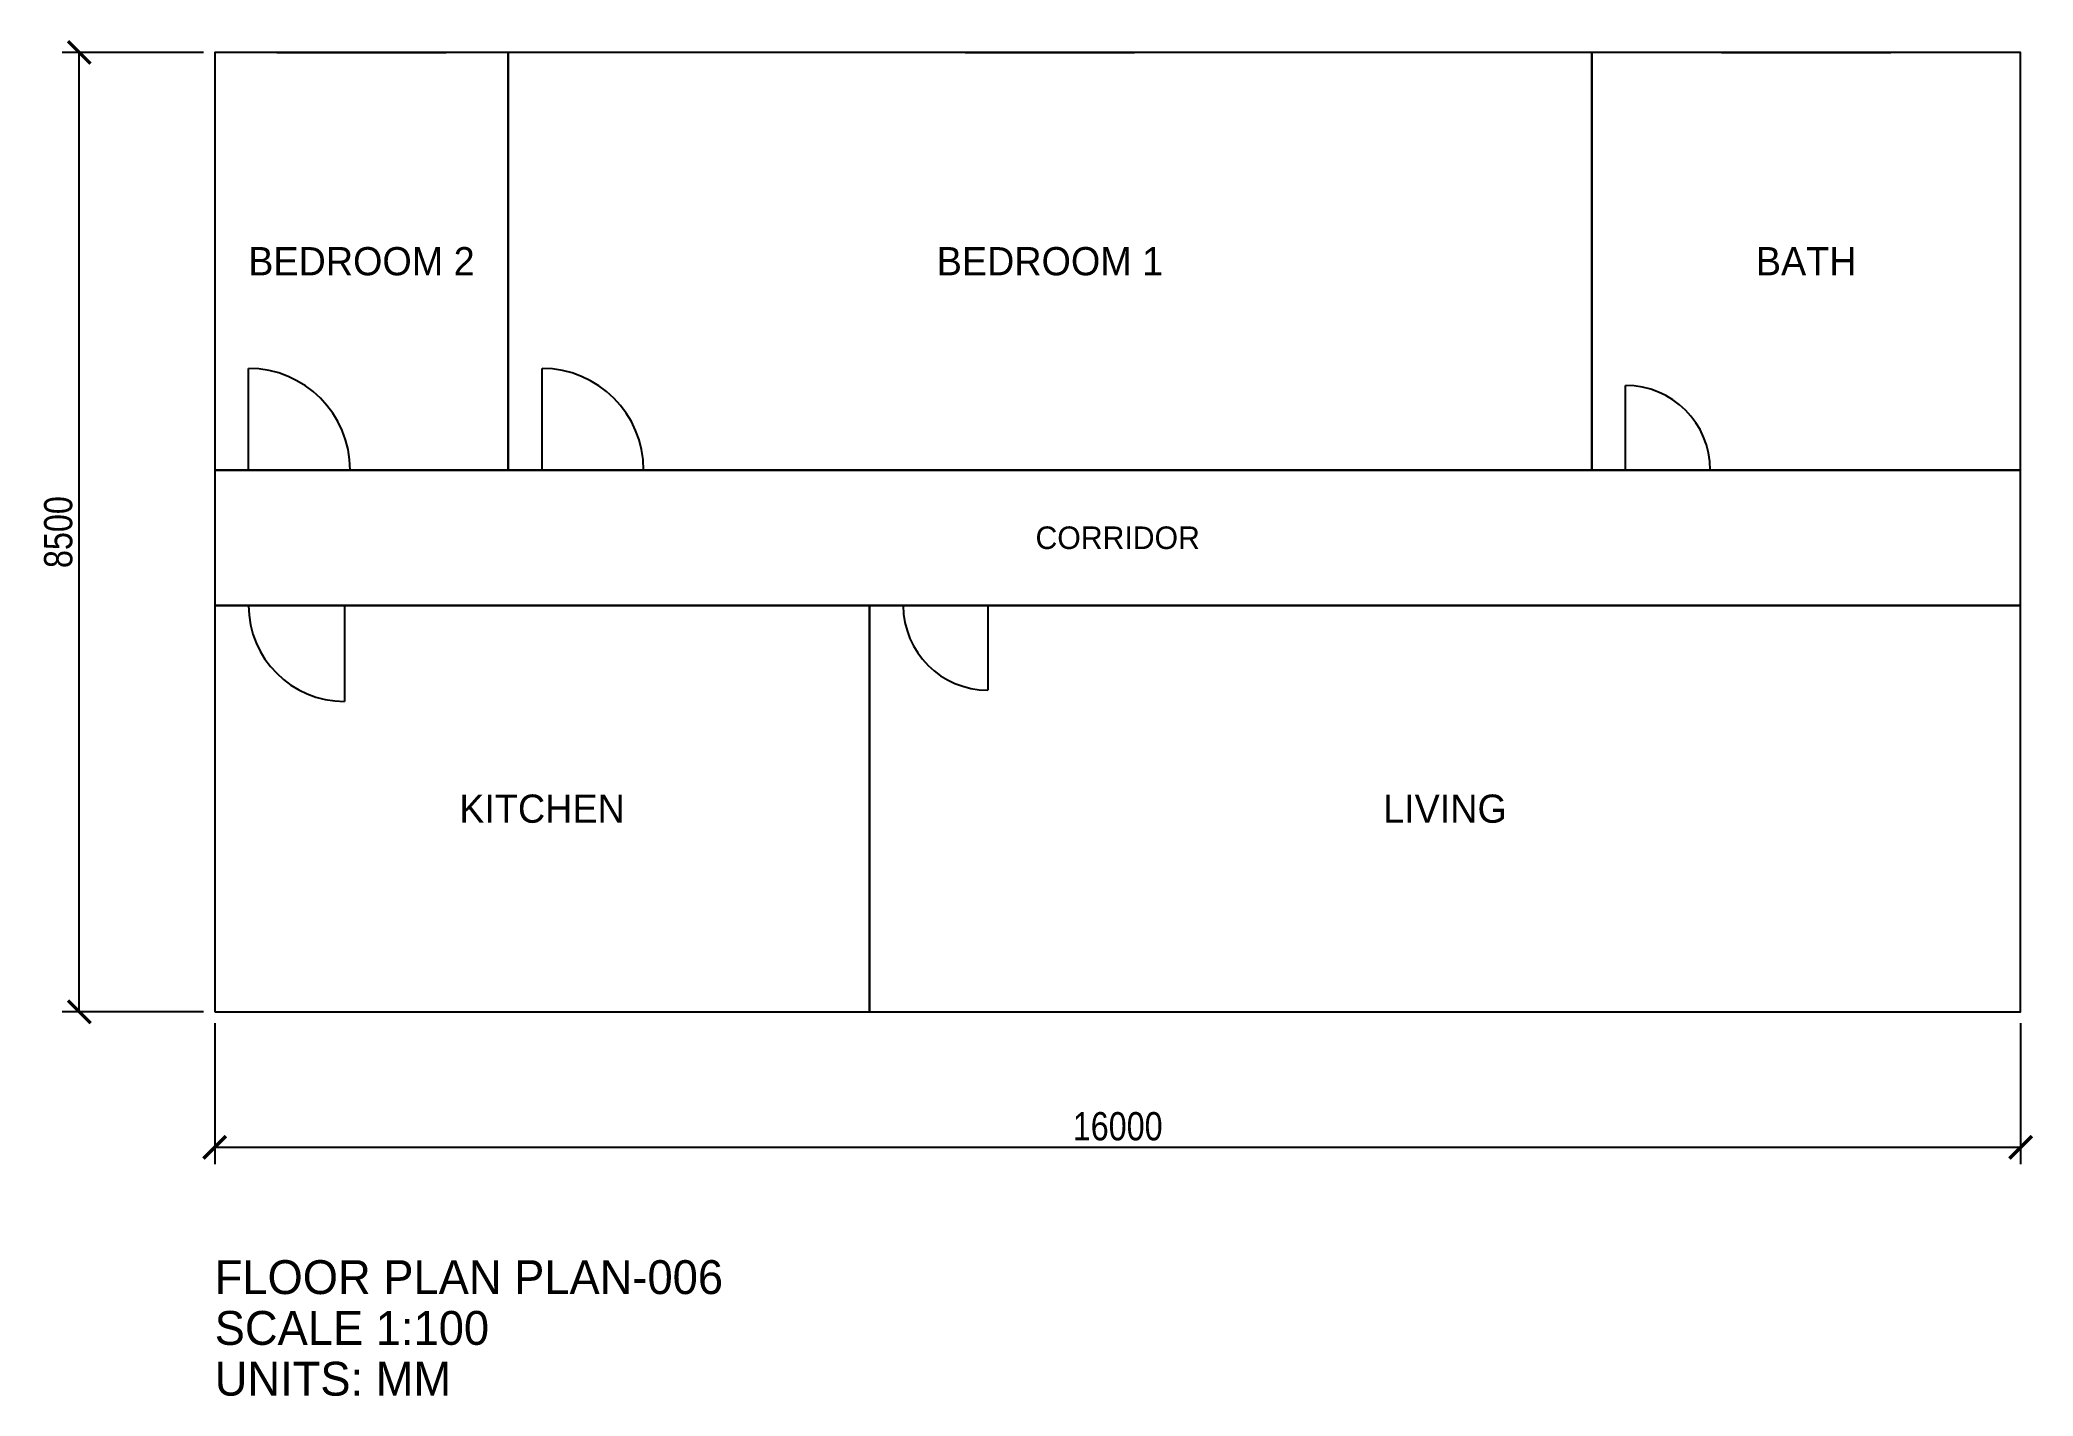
# Model space of a CAD drawing. Header units: millimetres. Extents: x -1549 to 16111, y -3404 to 8611.
import ezdxf
from ezdxf.enums import TextEntityAlignment as Align

# ---------------------------------------------------------------- set-up
doc = ezdxf.new("R2010")
doc.units = ezdxf.units.MM
for name, color, linetype in [('ANNOTATION', 6, 'Continuous'), ('CORRIDOR', 4, 'Continuous'), ('DIMENSIONS', 8, 'Continuous'), ('DOORS', 1, 'Continuous'), ('ROOM_NAMES', 170, 'Continuous'), ('ROOMS', 3, 'Continuous'), ('WALLS', 7, 'Continuous'), ('WINDOWS', 5, 'Continuous')]:
    doc.layers.add(name, color=color, linetype=linetype)
doc.styles.add('OpenSansCondensed-Light', font='OpenSansCondensed-Light.ttf')
doc.dimstyles.new('EZDXF', dxfattribs={"dimtxt": 0.25, "dimasz": 0.175, "dimexe": 0.375, "dimexo": 0.125, "dimgap": 0.1, "dimtad": 1, "dimlfac": 100, "dimzin": 12, "dimdsep": 46, "dimtxsty": 'OpenSansCondensed-Light', "dimblk": 'ARCHTICK', "dimcen": 2.5, "dimazin": 3, "dimtfac": 0.5, "dimtmove": 2, "dimatfit": 3})

# ---------------------------------------------------------------- blocks, each defined once
blk = doc.blocks.new('DOOR')
blk.add_line((0, 0), (0, 1))
blk.add_arc((0, 0), 1, 0, 90)
blk = doc.blocks.new('_ARCHTICK')
at = {"color": 0, "linetype": 'BYBLOCK', "const_width": 0.15}
blk.add_lwpolyline([(-0.5, -0.5), (0.5, 0.5)], dxfattribs=at)

msp = doc.modelspace()

# ---------------------------------------------------------------- linework, layer by layer
at = {"layer": 'CORRIDOR'}
msp.add_lwpolyline([(0, 3600), (16000, 3600), (16000, 4800), (0, 4800)], close=True, dxfattribs=at)
at = {"layer": 'ROOMS'}
for points in [[(0, 4800), (2600, 4800), (2600, 8500), (0, 8500)], [(2600, 4800), (12200, 4800), (12200, 8500), (2600, 8500)], [(12200, 4800), (16000, 4800), (16000, 8500), (12200, 8500)], [(0, 0), (5800, 0), (5800, 3600), (0, 3600)], [(5800, 0), (16000, 0), (16000, 3600), (5800, 3600)]]:
    msp.add_lwpolyline(points, close=True, dxfattribs=at)
at = {"layer": 'WALLS'}
for p, q in [((16000, 8500), (0, 8500)), ((0, 8500), (0, 0)), ((2600, 4800), (2600, 8500)), ((12200, 4800), (12200, 8500)), ((16000, 0), (16000, 8500)), ((0, 4800), (16000, 4800)), ((0, 3600), (16000, 3600)), ((5800, 0), (5800, 3600)), ((0, 0), (16000, 0))]:
    msp.add_line(p, q, dxfattribs=at)
at = {"layer": 'WINDOWS'}
for p, q in [((550, 8500), (2050, 8500)), ((6650, 8500), (8150, 8500)), ((13350, 8500), (14850, 8500)), ((2150, 0), (3650, 0)), ((10300, 0), (11500, 0))]:
    msp.add_line(p, q, dxfattribs=at)

# ---------------------------------------------------------------- block references
at = {"layer": 'DOORS'}
for p, xscale, yscale in [((300, 4800), 900, 900), ((2900, 4800), 900, 900), ((12500, 4800), 750, 750)]:
    msp.add_blockref('DOOR', p, dxfattribs=dict(at, xscale=xscale, yscale=yscale))
at = {"layer": 'DOORS', "rotation": 180}
for p, xscale, yscale in [((1150, 3600), 850, 850), ((6850, 3600), 750, 750)]:
    msp.add_blockref('DOOR', p, dxfattribs=dict(at, xscale=xscale, yscale=yscale))

# ---------------------------------------------------------------- texts
at = {"layer": 'ANNOTATION'}
for s, p in [('FLOOR PLAN PLAN-006', (0, -2500)), ('SCALE 1:100', (0, -2950)), ('UNITS: MM', (0, -3400))]:
    msp.add_text(s, height=300, dxfattribs=at).set_placement(p)
at = {"layer": 'ROOM_NAMES'}
for s, height, p in [('BEDROOM 2', 250, (1300, 6650)), ('BEDROOM 1', 250, (7400, 6650)), ('BATH', 250, (14100, 6650)), ('CORRIDOR', 200, (8000, 4200)), ('KITCHEN', 250, (2900, 1800)), ('LIVING', 250, (10900, 1800))]:
    msp.add_text(s, height=height, dxfattribs=at).set_placement(p, align=Align.MIDDLE_CENTER)

# ---------------------------------------------------------------- dimensions: what is measured, and where the dimension line sits
at = {"layer": 'DIMENSIONS'}
msp.add_linear_dim(base=(-1200, 0), p1=(0, 0), p2=(0, 8500), angle=90, dimstyle='EZDXF', override={"dimtxt": 250, "dimasz": 200, "dimexe": 150, "dimexo": 100, "dimgap": 60, "dimlfac": 1}, dxfattribs=at).render()
msp.add_linear_dim(base=(0, -1200), p1=(0, 0), p2=(16000, 0), dimstyle='EZDXF', override={"dimtxt": 250, "dimasz": 200, "dimexe": 150, "dimexo": 100, "dimgap": 60, "dimlfac": 1}, dxfattribs=at).render()

doc.saveas('drawing.dxf')
